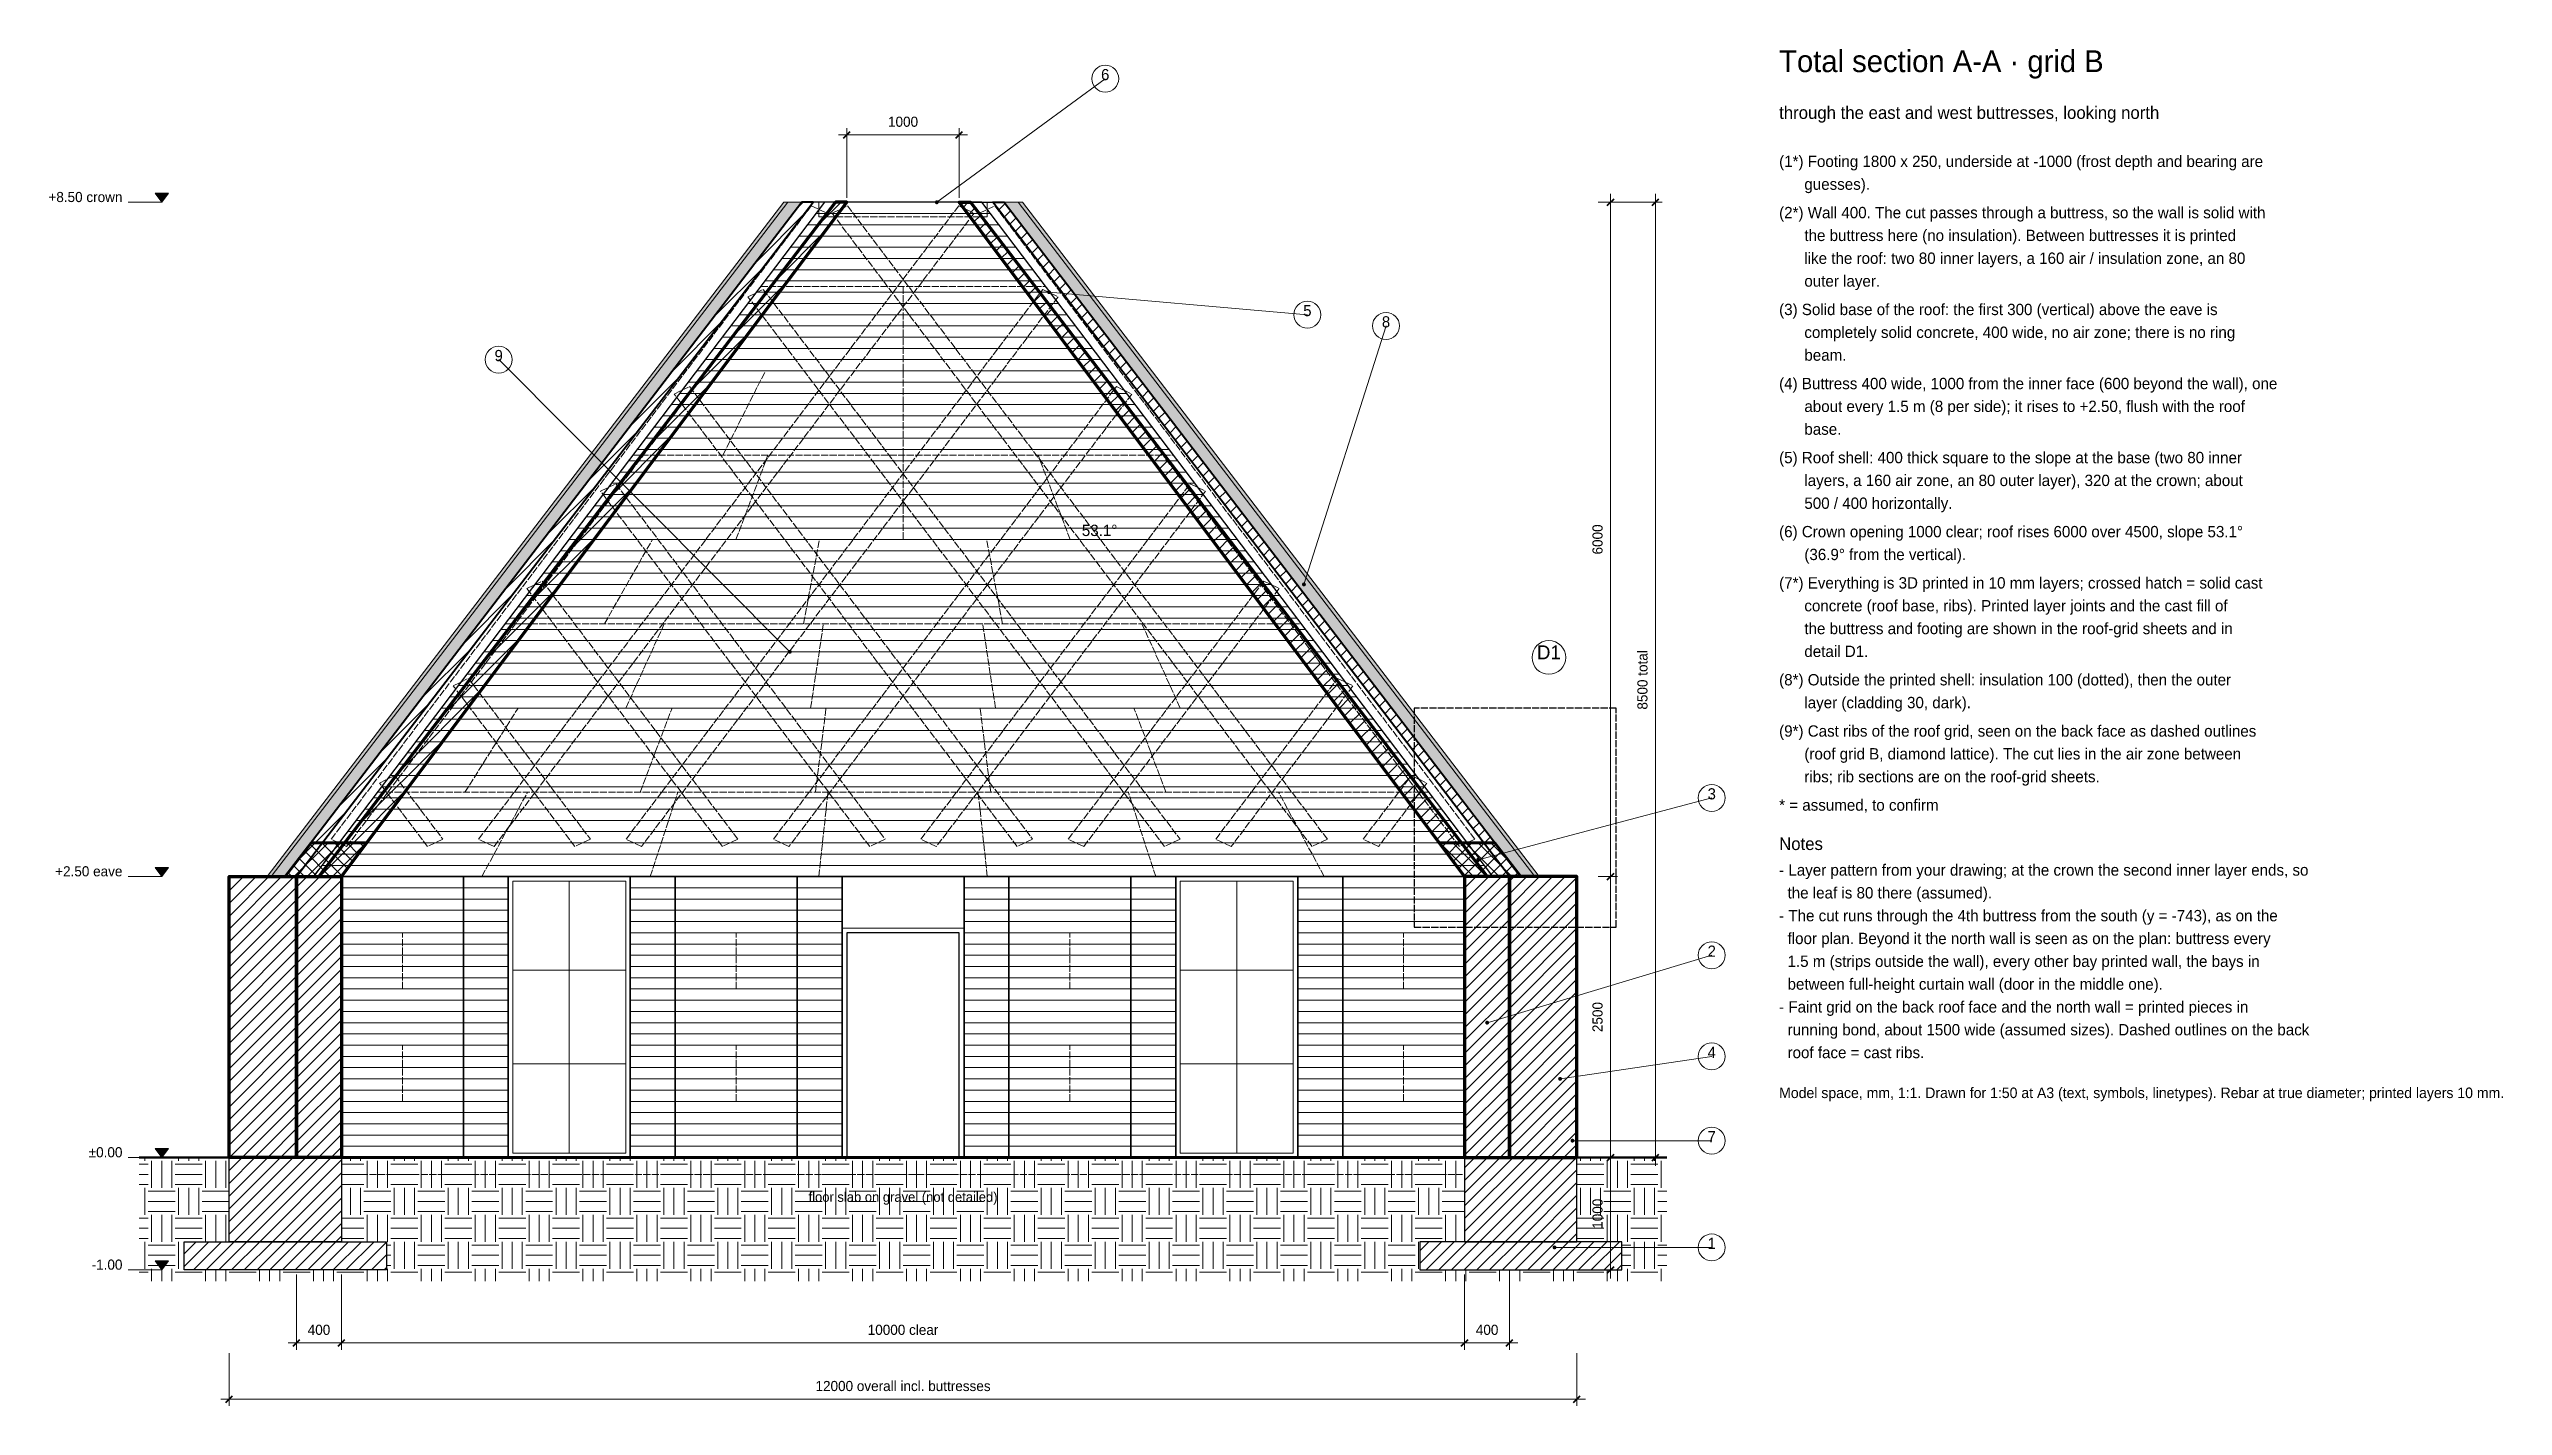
# Model space of a CAD drawing. Header units: millimetres. Extents: x -7603 to 14244, y -2210 to 9863.
import ezdxf
from ezdxf.enums import TextEntityAlignment as Align

# ---------------------------------------------------------------- set-up
doc = ezdxf.new("R2010")
doc.units = ezdxf.units.MM
doc.header["$LTSCALE"] = 50
doc.linetypes.add('DASHED', pattern=[1.524, 1.27, -0.254])
for name, color, linetype, lineweight in [('ANNOTATION', 4, 'CONTINUOUS', 18), ('BACKGROUND', 9, 'CONTINUOUS', 13), ('DIMS', 3, 'CONTINUOUS', 18), ('HATCH-CAST', 7, 'CONTINUOUS', 9), ('HATCH-EARTH', 8, 'CONTINUOUS', 9), ('HATCH-PRINTED', 7, 'CONTINUOUS', 9), ('HIDDEN-AXIS', 8, 'DASHED', 18), ('LINES', 7, 'CONTINUOUS', 25), ('OUTLINE-CUT', 7, 'CONTINUOUS', 50), ('OUTLINE-FINE', 7, 'CONTINUOUS', 25), ('PRINT-LAYERS', 7, 'CONTINUOUS', 9), ('TEXT', 7, 'CONTINUOUS', 18), ('TITLEBLOCK', 7, 'CONTINUOUS', 18)]:
    doc.layers.add(name, color=color, linetype=linetype, lineweight=lineweight)

msp = doc.modelspace()

# ---------------------------------------------------------------- hatches: boundary and pattern name
at = {"layer": 'ANNOTATION'}
h = msp.add_hatch(color=7, dxfattribs=at)
h.dxf.hatch_style = 1
edge = h.paths.add_edge_path()
edge.add_arc((300, 8500), 17.5, 0, 360)
h = msp.add_hatch(color=7, dxfattribs=at)
h.dxf.hatch_style = 1
edge = h.paths.add_edge_path()
edge.add_arc((1300, 7700), 17.5, 0, 360)
h = msp.add_hatch(color=7, dxfattribs=at)
h.dxf.hatch_style = 1
edge = h.paths.add_edge_path()
edge.add_arc((3569.2, 5100), 17.5, 0, 360)
h = msp.add_hatch(color=7, dxfattribs=at)
h.dxf.hatch_style = 1
edge = h.paths.add_edge_path()
edge.add_arc((-1008, 4500), 17.5, 0, 360)
h = msp.add_hatch(color=7, dxfattribs=at)
h.dxf.hatch_style = 1
edge = h.paths.add_edge_path()
edge.add_arc((5120, 2650), 17.5, 0, 360)
h = msp.add_hatch(color=7, dxfattribs=at)
h.dxf.hatch_style = 1
edge = h.paths.add_edge_path()
edge.add_arc((5200, 1200), 17.5, 0, 360)
h = msp.add_hatch(color=7, dxfattribs=at)
h.dxf.hatch_style = 1
edge = h.paths.add_edge_path()
edge.add_arc((5850, 700), 17.5, 0, 360)
h = msp.add_hatch(color=7, dxfattribs=at)
h.dxf.hatch_style = 1
edge = h.paths.add_edge_path()
edge.add_arc((5960, 150), 17.5, 0, 360)
h = msp.add_hatch(color=7, dxfattribs=at)
h.dxf.hatch_style = 1
edge = h.paths.add_edge_path()
edge.add_arc((5800, -800), 17.5, 0, 360)
at = {"layer": 'CLADDING'}
h = msp.add_hatch(color=7, dxfattribs=at)
h.dxf.hatch_style = 1
h.paths.add_polyline_path([(-5625, 2500), (-5662.5, 2500), (-1062.5, 8500), (-1025, 8500)])
h = msp.add_hatch(color=7, dxfattribs=at)
h.dxf.hatch_style = 1
h.paths.add_polyline_path([(5662.5, 2500), (5625, 2500), (1025, 8500), (1062.5, 8500)])
at = {"layer": 'DIMS'}
h = msp.add_hatch(color=7, dxfattribs=at)
h.dxf.hatch_style = 1
h.paths.add_polyline_path([(-6600, 8500), (-6540, 8580), (-6660, 8580)])
h = msp.add_hatch(color=7, dxfattribs=at)
h.dxf.hatch_style = 1
h.paths.add_polyline_path([(-6600, 2500), (-6540, 2580), (-6660, 2580)])
h = msp.add_hatch(color=7, dxfattribs=at)
h.dxf.hatch_style = 1
h.paths.add_polyline_path([(-6600, 0), (-6540, 80), (-6660, 80)])
h = msp.add_hatch(color=7, dxfattribs=at)
h.dxf.hatch_style = 1
h.paths.add_polyline_path([(-6600, -1000), (-6540, -920), (-6660, -920)])
at = {"layer": 'HATCH-CAST'}
h = msp.add_hatch(dxfattribs=at)
h.set_pattern_fill('ANSI37', scale=25.197)
h.paths.add_polyline_path([(-4775, 2800), (-5000, 2500), (-5500, 2500), (-5270, 2800)])
h = msp.add_hatch(dxfattribs=at)
h.set_pattern_fill('ANSI37', scale=25.197)
h.paths.add_polyline_path([(5270, 2800), (5500, 2500), (5000, 2500), (4775, 2800)])
at = {"layer": 'HATCH-EARTH'}
h = msp.add_hatch(dxfattribs=at)
h.set_pattern_fill('EARTH', scale=37.795)
h.paths.add_polyline_path([(-6400, -1000), (-4600, -1000), (-4600, -750), (-5000, -750), (-5000, 0), (-3914.3, 0), (-3514.3, 0), (-2428.6, 0), (-2028.6, 0), (-942.9, 0), (-542.9, 0), (-500, 0), (500, 0), (542.9, 0), (942.9, 0), (2028.6, 0), (2428.6, 0), (3514.3, 0), (3914.3, 0), (5000, 0), (5000, -750), (4600, -750), (4600, -1000), (6400, -1000), (6400, -750), (6000, -750), (6000, 0), (6800, 0), (6800, -1100), (-6800, -1100), (-6800, 0), (-6000, 0), (-6000, -750), (-6400, -750)])
at = {"layer": 'HATCH-INSULATION'}
h = msp.add_hatch(dxfattribs=at)
h.set_pattern_fill('DOTS', scale=23.62205)
h.paths.add_polyline_path([(-5270, 2800), (-5500, 2500), (-5625, 2500), (-1025, 8500), (-900, 8500)])
h = msp.add_hatch(dxfattribs=at)
h.set_pattern_fill('DOTS', scale=23.62205)
h.paths.add_polyline_path([(5270, 2800), (900, 8500), (1025, 8500), (5625, 2500), (5500, 2500)])
at = {"layer": 'HATCH-PRINTED'}
h = msp.add_hatch(dxfattribs=at)
h.set_pattern_fill('ANSI31', scale=25.197)
h.paths.add_polyline_path([(-800, 8500), (-5170, 2800), (-5270, 2800), (-900, 8500)])
h = msp.add_hatch(dxfattribs=at)
h.set_pattern_fill('ANSI31', scale=25.197)
h.paths.add_polyline_path([(-4970, 2800), (-600, 8500), (-500, 8500), (-4775, 2800)])
h = msp.add_hatch(dxfattribs=at)
h.set_pattern_fill('ANSI31', scale=25.197)
h.paths.add_polyline_path([(4970, 2800), (4775, 2800), (500, 8500), (600, 8500)])
h = msp.add_hatch(dxfattribs=at)
h.set_pattern_fill('ANSI31', scale=25.197)
h.paths.add_polyline_path([(5170, 2800), (800, 8500), (900, 8500), (5270, 2800)])
h = msp.add_hatch(dxfattribs=at)
h.set_pattern_fill('ANSI31', scale=25.197)
h.paths.add_polyline_path([(-6000, 0), (-6000, 2500), (-5625, 2500), (-5500, 2500), (-5400, 2500), (-5400, 0)])
h = msp.add_hatch(dxfattribs=at)
h.set_pattern_fill('ANSI31', scale=25.197)
h.paths.add_polyline_path([(-5000, 0), (-5400, 0), (-5400, 2500), (-5200, 2500), (-5000, 2500)])
h = msp.add_hatch(dxfattribs=at)
h.set_pattern_fill('ANSI31', scale=25.197)
h.paths.add_polyline_path([(5000, 0), (5000, 2500), (5200, 2500), (5400, 2500), (5400, 0)])
h = msp.add_hatch(dxfattribs=at)
h.set_pattern_fill('ANSI31', scale=25.197)
h.paths.add_polyline_path([(6000, 0), (5400, 0), (5400, 2500), (5500, 2500), (5625, 2500), (6000, 2500)])
h = msp.add_hatch(dxfattribs=at)
h.set_pattern_fill('ANSI31', scale=25.197)
h.paths.add_polyline_path([(-6000, -750), (-6000, 0), (-5400, 0), (-5000, 0), (-5000, -750)])
h = msp.add_hatch(dxfattribs=at)
h.set_pattern_fill('ANSI31', scale=25.197)
h.paths.add_polyline_path([(6000, -750), (5000, -750), (5000, 0), (5400, 0), (6000, 0)])
h = msp.add_hatch(dxfattribs=at)
h.set_pattern_fill('ANSI31', scale=25.197)
h.paths.add_polyline_path([(-6000, -750), (-5000, -750), (-4600, -750), (-4600, -1000), (-6400, -1000), (-6400, -750)])
h = msp.add_hatch(dxfattribs=at)
h.set_pattern_fill('ANSI31', scale=25.197)
h.paths.add_polyline_path([(6000, -750), (6400, -750), (6400, -1000), (4600, -1000), (4600, -750), (5000, -750)])

# ---------------------------------------------------------------- linework, layer by layer
at = {"layer": 'ANNOTATION', "lineweight": 20}
for points in [[(1800, 9600), (300, 8500)], [(3600, 7500), (1300, 7700)], [(4300, 7400), (3569.2, 5100)], [(-3600, 7100), (-1008, 4500)], [(7200, 3200), (5120, 2650)], [(7200, 1800), (5200, 1200)], [(7200, 900), (5850, 700)], [(7200, 150), (5960, 150)], [(7200, -800), (5800, -800)]]:
    msp.add_lwpolyline(points, dxfattribs=at)
at = {"layer": 'ANNOTATION', "lineweight": 18}
for centre, radius in [((1800, 9600), 120), ((3600, 7500), 120), ((4300, 7400), 120), ((-3600, 7100), 120), ((5750, 4450), 150), ((7200, 3200), 120), ((7200, 1800), 120), ((7200, 900), 120), ((7200, 150), 120), ((7200, -800), 120)]:
    msp.add_circle(centre, radius, dxfattribs=at)
at = {"layer": 'BACKGROUND', "lineweight": 20}
for points in [[(-2971.4, 40), (-2971.4, 2460)], [(2971.4, 40), (2971.4, 2460)]]:
    msp.add_lwpolyline(points, dxfattribs=at)
at = {"layer": 'BACKGROUND', "lineweight": 15}
for points in [[(-3474.3, 1666.7), (-2468.6, 1666.7)], [(2468.6, 1666.7), (3474.3, 1666.7)], [(-3474.3, 833.3), (-2468.6, 833.3)], [(2468.6, 833.3), (3474.3, 833.3)]]:
    msp.add_lwpolyline(points, dxfattribs=at)
at = {"layer": 'DIMS', "lineweight": 20}
for points in [[(-575, 9100), (575, 9100)], [(6300, -75), (6300, 8575)], [(6700, -75), (6700, 8575)], [(-6600, 8500), (-6900, 8500)], [(-6600, 2500), (-6900, 2500)], [(-6600, 0), (-6900, 0)], [(6300, -1075), (6300, 75)], [(-6600, -1000), (-6900, -1000)], [(-5475, -1650), (5475, -1650)], [(-6075, -2150), (6075, -2150)]]:
    msp.add_lwpolyline(points, dxfattribs=at)
at = {"layer": 'DIMS', "lineweight": 40}
for points in [[(-530, 9070), (-470, 9130)], [(470, 9070), (530, 9130)], [(6270, 8470), (6330, 8530)], [(6670, 8470), (6730, 8530)], [(6270, 2470), (6330, 2530)], [(6270, -30), (6330, 30)], [(6670, -30), (6730, 30)], [(6270, -1030), (6330, -970)], [(-5430, -1680), (-5370, -1620)], [(-5030, -1680), (-4970, -1620)], [(4970, -1680), (5030, -1620)], [(5370, -1680), (5430, -1620)], [(-6030, -2180), (-5970, -2120)], [(5970, -2180), (6030, -2120)]]:
    msp.add_lwpolyline(points, dxfattribs=at)
at = {"layer": 'DIMS', "lineweight": 13}
for points in [[(-500, 8540), (-500, 9160)], [(500, 8540), (500, 9160)], [(6190, 8500), (6360, 8500)], [(6190, 8500), (6760, 8500)], [(6190, 2500), (6360, 2500)], [(6190, 0), (6360, 0)], [(6190, 0), (6760, 0)], [(-5400, -1040), (-5400, -1710)], [(-5000, -1040), (-5000, -1710)], [(5000, -1040), (5000, -1710)], [(5400, -1040), (5400, -1710)], [(6190, -1000), (6360, -1000)], [(-6000, -1740), (-6000, -2210)], [(6000, -1740), (6000, -2210)]]:
    msp.add_lwpolyline(points, dxfattribs=at)
at = {"layer": 'DIMS', "lineweight": 9}
for points in [[(-6600, 8500), (-6540, 8580), (-6660, 8580)], [(-6600, 2500), (-6540, 2580), (-6660, 2580)], [(-6600, 0), (-6540, 80), (-6660, 80)], [(-6600, -1000), (-6540, -920), (-6660, -920)]]:
    msp.add_lwpolyline(points, close=True, dxfattribs=at)
at = {"layer": 'HIDDEN-AXIS', "linetype": 'DASHED', "lineweight": 20}
for points in [[(-5091, 2833), (-817, 8469), (-680.1, 8403), (-4954, 2767), (-5091, 2833)], [(-3778.5, 2833), (495.5, 8469), (632.4, 8403), (-3641.5, 2767), (-3778.5, 2833)], [(-748.5, 8372), (748.5, 8372), (748.5, 8500), (-748.5, 8500), (-748.5, 8372)], [(3641.5, 2767), (-632.4, 8403), (-495.5, 8469), (3778.5, 2833), (3641.5, 2767)], [(4954, 2767), (680.1, 8403), (817, 8469), (5091, 2833), (4954, 2767)], [(-2466, 2833), (1244, 7725.3), (1381, 7659.3), (-2329, 2767), (-2466, 2833)], [(2329, 2767), (-1381, 7659.3), (-1244, 7725.3), (2466, 2833), (2329, 2767)], [(1016.5, 2767), (-2037.2, 6794), (-1900.3, 6859.9), (1153.5, 2833), (1016.5, 2767)], [(-1153.5, 2833), (1900.3, 6859.9), (2037.2, 6794), (-1016.5, 2767), (-1153.5, 2833)], [(-296, 2767), (-2693.5, 5928.6), (-2556.5, 5994.5), (-159, 2833), (-296, 2767)], [(159, 2833), (2556.5, 5994.5), (2693.5, 5928.6), (296, 2767), (159, 2833)], [(-1608.5, 2767), (-3349.7, 5063.2), (-3212.8, 5129.1), (-1471.5, 2833), (-1608.5, 2767)], [(1471.5, 2833), (3212.8, 5129.1), (3349.7, 5063.2), (1608.5, 2767), (1471.5, 2833)], [(-2921, 2767), (-4006, 4197.8), (-3869, 4263.7), (-2784, 2833), (-2921, 2767)], [(2784, 2833), (3869, 4263.7), (4006, 4197.8), (2921, 2767), (2784, 2833)], [(-4233.5, 2767), (-4662.2, 3332.4), (-4525.3, 3398.4), (-4096.5, 2833), (-4233.5, 2767)], [(4096.5, 2833), (4525.3, 3398.4), (4662.2, 3332.4), (4233.5, 2767), (4096.5, 2833)], [(-5250, 2500), (5250, 2500), (5022.5, 2800), (-5022.5, 2800), (-5250, 2500)], [(-4980, -150), (4980, -150)]]:
    msp.add_lwpolyline(points, dxfattribs=at)
at = {"layer": 'HIDDEN-AXIS', "linetype": 'DASHED', "lineweight": 9}
for points in [[(-1268.8, 7750), (1268.8, 7750)], [(0, 7000), (0, 7750)], [(-1837.5, 7000), (1837.5, 7000)], [(-1604.2, 6250), (-1225, 7000)], [(0, 6250), (0, 7000)], [(-2406.2, 6250), (2406.2, 6250)], [(-1487.5, 5500), (-1203.1, 6250)], [(0, 5500), (0, 6250)], [(1487.5, 5500), (1203.1, 6250)], [(-2975, 5500), (2975, 5500)], [(-2657.8, 4750), (-2231.2, 5500)], [(-885.9, 4750), (-743.8, 5500)], [(885.9, 4750), (743.8, 5500)], [(-3543.8, 4750), (3543.8, 4750)], [(-2467.5, 4000), (-2126.2, 4750)], [(-822.5, 4000), (-708.7, 4750)], [(822.5, 4000), (708.7, 4750)], [(2467.5, 4000), (2126.3, 4750)], [(-4112.5, 4000), (4112.5, 4000)], [(-3901, 3250), (-3427.1, 4000)], [(-2340.6, 3250), (-2056.2, 4000)], [(-780.2, 3250), (-685.4, 4000)], [(780.2, 3250), (685.4, 4000)], [(2340.6, 3250), (2056.2, 4000)], [(-4681.2, 3250), (4681.2, 3250)], [(-3750, 2500), (-3343.8, 3250)], [(-2250, 2500), (-2006.3, 3250)], [(-750, 2500), (-668.8, 3250)], [(750, 2500), (668.7, 3250)], [(2250, 2500), (2006.3, 3250)], [(3750, 2500), (3343.7, 3250)], [(-5000, 2000), (-3914.3, 2000)], [(-4457.1, 1500), (-4457.1, 2000)], [(-2028.6, 2000), (-942.9, 2000)], [(-1485.7, 1500), (-1485.7, 2000)], [(942.9, 2000), (2028.6, 2000)], [(1485.7, 1500), (1485.7, 2000)], [(3914.3, 2000), (5000, 2000)], [(4457.1, 1500), (4457.1, 2000)], [(-5000, 1500), (-3914.3, 1500)], [(-2028.6, 1500), (-942.9, 1500)], [(942.9, 1500), (2028.6, 1500)], [(3914.3, 1500), (5000, 1500)], [(-5000, 1000), (-3914.3, 1000)], [(-4457.1, 500), (-4457.1, 1000)], [(-2028.6, 1000), (-942.9, 1000)], [(-1485.7, 500), (-1485.7, 1000)], [(942.9, 1000), (2028.6, 1000)], [(1485.7, 500), (1485.7, 1000)], [(3914.3, 1000), (5000, 1000)], [(4457.1, 500), (4457.1, 1000)], [(-5000, 500), (-3914.3, 500)], [(-2028.6, 500), (-942.9, 500)], [(942.9, 500), (2028.6, 500)], [(3914.3, 500), (5000, 500)]]:
    msp.add_lwpolyline(points, dxfattribs=at)
at = {"layer": 'HIDDEN-AXIS', "linetype": 'DASHED', "lineweight": 25}
msp.add_lwpolyline([(4550, 2050), (6350, 2050), (6350, 4000), (4550, 4000), (4550, 2050)], dxfattribs=at)
at = {"layer": 'LINES', "lineweight": 0}
msp.add_lwpolyline([(5000, 2500), (500, 8500)], dxfattribs=at)
at = {"layer": 'LINES', "lineweight": 25}
for points in [[(-5000, 2500), (-5500, 2500)], [(5000, 2500), (5500, 2500)]]:
    msp.add_lwpolyline(points, dxfattribs=at)
at = {"layer": 'LINES', "lineweight": 60}
for points in [[(-5000, 0), (-5000, 2500)], [(5000, 0), (5000, 2500)], [(-5000, 0), (5000, 0)]]:
    msp.add_lwpolyline(points, dxfattribs=at)
at = {"layer": 'LINES', "lineweight": 50}
msp.add_lwpolyline([(-6800, 0), (6800, 0)], dxfattribs=at)
at = {"layer": 'OUTLINE-CUT', "lineweight": 40}
for points in [[(-5400, 2500), (-800, 8500), (-900, 8500), (-5500, 2500)], [(5400, 2500), (800, 8500), (900, 8500), (5500, 2500)]]:
    msp.add_lwpolyline(points, close=True, dxfattribs=at)
at = {"layer": 'OUTLINE-CUT', "lineweight": 70}
for points in [[(-5000, 2500), (-500, 8500), (-600, 8500), (-5200, 2500)], [(5000, 2500), (500, 8500), (600, 8500), (5200, 2500)], [(-5400, 0), (-6000, 0), (-6000, 2500), (-5400, 2500)], [(-5000, 0), (-5400, 0), (-5400, 2500), (-5000, 2500)], [(5000, 0), (5400, 0), (5400, 2500), (5000, 2500)], [(5400, 0), (6000, 0), (6000, 2500), (5400, 2500)]]:
    msp.add_lwpolyline(points, close=True, dxfattribs=at)
at = {"layer": 'OUTLINE-CUT', "lineweight": 60}
for points in [[(-5000, 2500), (-4775, 2800), (-5270, 2800), (-5500, 2500)], [(5000, 2500), (4775, 2800), (5270, 2800), (5500, 2500)]]:
    msp.add_lwpolyline(points, close=True, dxfattribs=at)
at = {"layer": 'OUTLINE-FINE', "lineweight": 20}
for points in [[(-5625, 2500), (-1025, 8500), (-1062.5, 8500), (-5662.5, 2500)], [(5625, 2500), (1025, 8500), (1062.5, 8500), (5662.5, 2500)]]:
    msp.add_lwpolyline(points, close=True, dxfattribs=at)
at = {"layer": 'OUTLINE-FINE', "lineweight": 9}
for points in [[(-5500, 2500), (-900, 8500), (-1025, 8500), (-5625, 2500)], [(5500, 2500), (900, 8500), (1025, 8500), (5625, 2500)]]:
    msp.add_lwpolyline(points, close=True, dxfattribs=at)
at = {"layer": 'OUTLINE-FINE', "lineweight": 25}
for points in [[(-5200, 2500), (-600, 8500), (-800, 8500), (-5400, 2500)], [(5200, 2500), (600, 8500), (800, 8500), (5400, 2500)]]:
    msp.add_lwpolyline(points, close=True, dxfattribs=at)
at = {"layer": 'OUTLINE-FINE', "lineweight": 30}
for points in [[(-5250, 2500), (5250, 2500), (700, 8500), (-700, 8500)], [(-5000, 0), (5000, 0), (5000, 2500), (-5000, 2500)], [(-500, 0), (500, 0), (500, 2000), (-500, 2000)], [(-5000, -750), (-6000, -750), (-6000, 0), (-5000, 0)], [(5000, -750), (6000, -750), (6000, 0), (5000, 0)], [(-4600, -1000), (-6400, -1000), (-6400, -750), (-4600, -750)], [(4600, -1000), (6400, -1000), (6400, -750), (4600, -750)]]:
    msp.add_lwpolyline(points, close=True, dxfattribs=at)
at = {"layer": 'OUTLINE-FINE', "lineweight": 35}
for points in [[(-3914.3, 0), (-3514.3, 0), (-3514.3, 2500), (-3914.3, 2500)], [(-3514.3, 0), (-2428.6, 0), (-2428.6, 2500), (-3514.3, 2500)], [(-2428.6, 0), (-2028.6, 0), (-2028.6, 2500), (-2428.6, 2500)], [(-942.9, 0), (-542.9, 0), (-542.9, 2500), (-942.9, 2500)], [(542.9, 0), (942.9, 0), (942.9, 2500), (542.9, 2500)], [(2028.6, 0), (2428.6, 0), (2428.6, 2500), (2028.6, 2500)], [(2428.6, 0), (3514.3, 0), (3514.3, 2500), (2428.6, 2500)], [(3514.3, 0), (3914.3, 0), (3914.3, 2500), (3514.3, 2500)]]:
    msp.add_lwpolyline(points, close=True, dxfattribs=at)
at = {"layer": 'OUTLINE-FINE', "lineweight": 15}
for points in [[(-3474.3, 40), (-2468.6, 40), (-2468.6, 2460), (-3474.3, 2460)], [(2468.6, 40), (3474.3, 40), (3474.3, 2460), (2468.6, 2460)], [(-540, 0), (540, 0), (540, 2040), (-540, 2040)]]:
    msp.add_lwpolyline(points, close=True, dxfattribs=at)
at = {"layer": 'PRINT-LAYERS', "lineweight": 5}
for points in [[(-775.8, 8400), (775.8, 8400)], [(-1003.3, 8100), (1003.3, 8100)], [(-927.5, 8200), (927.5, 8200)], [(-851.7, 8300), (851.7, 8300)], [(-1155, 7900), (1155, 7900)], [(-1079.2, 8000), (1079.2, 8000)], [(-1306.7, 7700), (1306.7, 7700)], [(-1230.8, 7800), (1230.8, 7800)], [(-1458.3, 7500), (1458.3, 7500)], [(-1382.5, 7600), (1382.5, 7600)], [(-1610, 7300), (1610, 7300)], [(-1534.2, 7400), (1534.2, 7400)], [(-1837.5, 7000), (1837.5, 7000)], [(-1761.7, 7100), (1761.7, 7100)], [(-1685.8, 7200), (1685.8, 7200)], [(-1989.2, 6800), (1989.2, 6800)], [(-1913.3, 6900), (1913.3, 6900)], [(-2140.8, 6600), (2140.8, 6600)], [(-2065, 6700), (2065, 6700)], [(-2292.5, 6400), (2292.5, 6400)], [(-2216.7, 6500), (2216.7, 6500)], [(-2444.2, 6200), (2444.2, 6200)], [(-2368.3, 6300), (2368.3, 6300)], [(-2671.7, 5900), (2671.7, 5900)], [(-2595.8, 6000), (2595.8, 6000)], [(-2520, 6100), (2520, 6100)], [(-2823.3, 5700), (2823.3, 5700)], [(-2747.5, 5800), (2747.5, 5800)], [(-2975, 5500), (2975, 5500)], [(-2899.2, 5600), (2899.2, 5600)], [(-3126.7, 5300), (3126.7, 5300)], [(-3050.8, 5400), (3050.8, 5400)], [(-3278.3, 5100), (3278.3, 5100)], [(-3202.5, 5200), (3202.5, 5200)], [(-3430, 4900), (3430, 4900)], [(-3354.2, 5000), (3354.2, 5000)], [(-3657.5, 4600), (3657.5, 4600)], [(-3581.7, 4700), (3581.7, 4700)], [(-3505.8, 4800), (3505.8, 4800)], [(-3809.2, 4400), (3809.2, 4400)], [(-3733.3, 4500), (3733.3, 4500)], [(-3960.8, 4200), (3960.8, 4200)], [(-3885, 4300), (3885, 4300)], [(-4112.5, 4000), (4112.5, 4000)], [(-4036.7, 4100), (4036.7, 4100)], [(-4264.2, 3800), (4264.2, 3800)], [(-4188.3, 3900), (4188.3, 3900)], [(-4491.7, 3500), (4491.7, 3500)], [(-4415.8, 3600), (4415.8, 3600)], [(-4340, 3700), (4340, 3700)], [(-4643.3, 3300), (4643.3, 3300)], [(-4567.5, 3400), (4567.5, 3400)], [(-4795, 3100), (4795, 3100)], [(-4719.2, 3200), (4719.2, 3200)], [(-4946.7, 2900), (4946.7, 2900)], [(-4870.8, 3000), (4870.8, 3000)], [(-5098.3, 2700), (5098.3, 2700)], [(-5022.5, 2800), (5022.5, 2800)], [(-5174.2, 2600), (5174.2, 2600)], [(-5000, 2400), (-3914.3, 2400)], [(-5000, 2300), (-3914.3, 2300)], [(-5000, 2200), (-3914.3, 2200)], [(-3914.3, 2400), (-3514.3, 2400)], [(-3914.3, 2300), (-3514.3, 2300)], [(-3914.3, 2200), (-3514.3, 2200)], [(-2428.6, 2400), (-2028.6, 2400)], [(-2428.6, 2300), (-2028.6, 2300)], [(-2428.6, 2200), (-2028.6, 2200)], [(-2028.6, 2400), (-942.9, 2400)], [(-2028.6, 2300), (-942.9, 2300)], [(-2028.6, 2200), (-942.9, 2200)], [(-942.9, 2400), (-542.9, 2400)], [(-942.9, 2300), (-542.9, 2300)], [(-942.9, 2200), (-542.9, 2200)], [(542.9, 2400), (942.9, 2400)], [(542.9, 2300), (942.9, 2300)], [(542.9, 2200), (942.9, 2200)], [(942.9, 2400), (2028.6, 2400)], [(942.9, 2300), (2028.6, 2300)], [(942.9, 2200), (2028.6, 2200)], [(2028.6, 2400), (2428.6, 2400)], [(2028.6, 2300), (2428.6, 2300)], [(2028.6, 2200), (2428.6, 2200)], [(3514.3, 2400), (3914.3, 2400)], [(3514.3, 2300), (3914.3, 2300)], [(3514.3, 2200), (3914.3, 2200)], [(3914.3, 2400), (5000, 2400)], [(3914.3, 2300), (5000, 2300)], [(3914.3, 2200), (5000, 2200)], [(-5000, 2100), (-3914.3, 2100)], [(-5000, 2000), (-3914.3, 2000)], [(-3914.3, 2100), (-3514.3, 2100)], [(-3914.3, 2000), (-3514.3, 2000)], [(-2428.6, 2100), (-2028.6, 2100)], [(-2428.6, 2000), (-2028.6, 2000)], [(-2028.6, 2100), (-942.9, 2100)], [(-2028.6, 2000), (-942.9, 2000)], [(-942.9, 2100), (-542.9, 2100)], [(-942.9, 2000), (-542.9, 2000)], [(542.9, 2100), (942.9, 2100)], [(542.9, 2000), (942.9, 2000)], [(942.9, 2100), (2028.6, 2100)], [(942.9, 2000), (2028.6, 2000)], [(2028.6, 2100), (2428.6, 2100)], [(2028.6, 2000), (2428.6, 2000)], [(3514.3, 2100), (3914.3, 2100)], [(3514.3, 2000), (3914.3, 2000)], [(3914.3, 2100), (5000, 2100)], [(3914.3, 2000), (5000, 2000)], [(-5000, 1900), (-3914.3, 1900)], [(-5000, 1800), (-3914.3, 1800)], [(-3914.3, 1900), (-3514.3, 1900)], [(-3914.3, 1800), (-3514.3, 1800)], [(-2428.6, 1900), (-2028.6, 1900)], [(-2428.6, 1800), (-2028.6, 1800)], [(-2028.6, 1900), (-942.9, 1900)], [(-2028.6, 1800), (-942.9, 1800)], [(-942.9, 1900), (-542.9, 1900)], [(-942.9, 1800), (-542.9, 1800)], [(542.9, 1900), (942.9, 1900)], [(542.9, 1800), (942.9, 1800)], [(942.9, 1900), (2028.6, 1900)], [(942.9, 1800), (2028.6, 1800)], [(2028.6, 1900), (2428.6, 1900)], [(2028.6, 1800), (2428.6, 1800)], [(3514.3, 1900), (3914.3, 1900)], [(3514.3, 1800), (3914.3, 1800)], [(3914.3, 1900), (5000, 1900)], [(3914.3, 1800), (5000, 1800)], [(-5000, 1700), (-3914.3, 1700)], [(-5000, 1600), (-3914.3, 1600)], [(-3914.3, 1700), (-3514.3, 1700)], [(-3914.3, 1600), (-3514.3, 1600)], [(-2428.6, 1700), (-2028.6, 1700)], [(-2428.6, 1600), (-2028.6, 1600)], [(-2028.6, 1700), (-942.9, 1700)], [(-2028.6, 1600), (-942.9, 1600)], [(-942.9, 1700), (-542.9, 1700)], [(-942.9, 1600), (-542.9, 1600)], [(542.9, 1700), (942.9, 1700)], [(542.9, 1600), (942.9, 1600)], [(942.9, 1700), (2028.6, 1700)], [(942.9, 1600), (2028.6, 1600)], [(2028.6, 1700), (2428.6, 1700)], [(2028.6, 1600), (2428.6, 1600)], [(3514.3, 1700), (3914.3, 1700)], [(3514.3, 1600), (3914.3, 1600)], [(3914.3, 1700), (5000, 1700)], [(3914.3, 1600), (5000, 1600)], [(-5000, 1500), (-3914.3, 1500)], [(-5000, 1400), (-3914.3, 1400)], [(-3914.3, 1500), (-3514.3, 1500)], [(-3914.3, 1400), (-3514.3, 1400)], [(-2428.6, 1500), (-2028.6, 1500)], [(-2428.6, 1400), (-2028.6, 1400)], [(-2028.6, 1500), (-942.9, 1500)], [(-2028.6, 1400), (-942.9, 1400)], [(-942.9, 1500), (-542.9, 1500)], [(-942.9, 1400), (-542.9, 1400)], [(542.9, 1500), (942.9, 1500)], [(542.9, 1400), (942.9, 1400)], [(942.9, 1500), (2028.6, 1500)], [(942.9, 1400), (2028.6, 1400)], [(2028.6, 1500), (2428.6, 1500)], [(2028.6, 1400), (2428.6, 1400)], [(3514.3, 1500), (3914.3, 1500)], [(3514.3, 1400), (3914.3, 1400)], [(3914.3, 1500), (5000, 1500)], [(3914.3, 1400), (5000, 1400)], [(-5000, 1300), (-3914.3, 1300)], [(-5000, 1200), (-3914.3, 1200)], [(-5000, 1100), (-3914.3, 1100)], [(-3914.3, 1300), (-3514.3, 1300)], [(-3914.3, 1200), (-3514.3, 1200)], [(-3914.3, 1100), (-3514.3, 1100)], [(-2428.6, 1300), (-2028.6, 1300)], [(-2428.6, 1200), (-2028.6, 1200)], [(-2428.6, 1100), (-2028.6, 1100)], [(-2028.6, 1300), (-942.9, 1300)], [(-2028.6, 1200), (-942.9, 1200)], [(-2028.6, 1100), (-942.9, 1100)], [(-942.9, 1300), (-542.9, 1300)], [(-942.9, 1200), (-542.9, 1200)], [(-942.9, 1100), (-542.9, 1100)], [(542.9, 1300), (942.9, 1300)], [(542.9, 1200), (942.9, 1200)], [(542.9, 1100), (942.9, 1100)], [(942.9, 1300), (2028.6, 1300)], [(942.9, 1200), (2028.6, 1200)], [(942.9, 1100), (2028.6, 1100)], [(2028.6, 1300), (2428.6, 1300)], [(2028.6, 1200), (2428.6, 1200)], [(2028.6, 1100), (2428.6, 1100)], [(3514.3, 1300), (3914.3, 1300)], [(3514.3, 1200), (3914.3, 1200)], [(3514.3, 1100), (3914.3, 1100)], [(3914.3, 1300), (5000, 1300)], [(3914.3, 1200), (5000, 1200)], [(3914.3, 1100), (5000, 1100)], [(-5000, 1000), (-3914.3, 1000)], [(-5000, 900), (-3914.3, 900)], [(-3914.3, 1000), (-3514.3, 1000)], [(-3914.3, 900), (-3514.3, 900)], [(-2428.6, 1000), (-2028.6, 1000)], [(-2428.6, 900), (-2028.6, 900)], [(-2028.6, 1000), (-942.9, 1000)], [(-2028.6, 900), (-942.9, 900)], [(-942.9, 1000), (-542.9, 1000)], [(-942.9, 900), (-542.9, 900)], [(542.9, 1000), (942.9, 1000)], [(542.9, 900), (942.9, 900)], [(942.9, 1000), (2028.6, 1000)], [(942.9, 900), (2028.6, 900)], [(2028.6, 1000), (2428.6, 1000)], [(2028.6, 900), (2428.6, 900)], [(3514.3, 1000), (3914.3, 1000)], [(3514.3, 900), (3914.3, 900)], [(3914.3, 1000), (5000, 1000)], [(3914.3, 900), (5000, 900)], [(-5000, 800), (-3914.3, 800)], [(-5000, 700), (-3914.3, 700)], [(-3914.3, 800), (-3514.3, 800)], [(-3914.3, 700), (-3514.3, 700)], [(-2428.6, 800), (-2028.6, 800)], [(-2428.6, 700), (-2028.6, 700)], [(-2028.6, 800), (-942.9, 800)], [(-2028.6, 700), (-942.9, 700)], [(-942.9, 800), (-542.9, 800)], [(-942.9, 700), (-542.9, 700)], [(542.9, 800), (942.9, 800)], [(542.9, 700), (942.9, 700)], [(942.9, 800), (2028.6, 800)], [(942.9, 700), (2028.6, 700)], [(2028.6, 800), (2428.6, 800)], [(2028.6, 700), (2428.6, 700)], [(3514.3, 800), (3914.3, 800)], [(3514.3, 700), (3914.3, 700)], [(3914.3, 800), (5000, 800)], [(3914.3, 700), (5000, 700)], [(-5000, 600), (-3914.3, 600)], [(-5000, 500), (-3914.3, 500)], [(-3914.3, 600), (-3514.3, 600)], [(-3914.3, 500), (-3514.3, 500)], [(-2428.6, 600), (-2028.6, 600)], [(-2428.6, 500), (-2028.6, 500)], [(-2028.6, 600), (-942.9, 600)], [(-2028.6, 500), (-942.9, 500)], [(-942.9, 600), (-542.9, 600)], [(-942.9, 500), (-542.9, 500)], [(542.9, 600), (942.9, 600)], [(542.9, 500), (942.9, 500)], [(942.9, 600), (2028.6, 600)], [(942.9, 500), (2028.6, 500)], [(2028.6, 600), (2428.6, 600)], [(2028.6, 500), (2428.6, 500)], [(3514.3, 600), (3914.3, 600)], [(3514.3, 500), (3914.3, 500)], [(3914.3, 600), (5000, 600)], [(3914.3, 500), (5000, 500)], [(-5000, 400), (-3914.3, 400)], [(-5000, 300), (-3914.3, 300)], [(-3914.3, 400), (-3514.3, 400)], [(-3914.3, 300), (-3514.3, 300)], [(-2428.6, 400), (-2028.6, 400)], [(-2428.6, 300), (-2028.6, 300)], [(-2028.6, 400), (-942.9, 400)], [(-2028.6, 300), (-942.9, 300)], [(-942.9, 400), (-542.9, 400)], [(-942.9, 300), (-542.9, 300)], [(542.9, 400), (942.9, 400)], [(542.9, 300), (942.9, 300)], [(942.9, 400), (2028.6, 400)], [(942.9, 300), (2028.6, 300)], [(2028.6, 400), (2428.6, 400)], [(2028.6, 300), (2428.6, 300)], [(3514.3, 400), (3914.3, 400)], [(3514.3, 300), (3914.3, 300)], [(3914.3, 400), (5000, 400)], [(3914.3, 300), (5000, 300)], [(-5000, 200), (-3914.3, 200)], [(-5000, 100), (-3914.3, 100)], [(-3914.3, 200), (-3514.3, 200)], [(-3914.3, 100), (-3514.3, 100)], [(-2428.6, 200), (-2028.6, 200)], [(-2428.6, 100), (-2028.6, 100)], [(-2028.6, 200), (-942.9, 200)], [(-2028.6, 100), (-942.9, 100)], [(-942.9, 200), (-542.9, 200)], [(-942.9, 100), (-542.9, 100)], [(542.9, 200), (942.9, 200)], [(542.9, 100), (942.9, 100)], [(942.9, 200), (2028.6, 200)], [(942.9, 100), (2028.6, 100)], [(2028.6, 200), (2428.6, 200)], [(2028.6, 100), (2428.6, 100)], [(3514.3, 200), (3914.3, 200)], [(3514.3, 100), (3914.3, 100)], [(3914.3, 200), (5000, 200)], [(3914.3, 100), (5000, 100)]]:
    msp.add_lwpolyline(points, dxfattribs=at)

# ---------------------------------------------------------------- texts
at = {"layer": 'ANNOTATION'}
for s, height, p in [('6', 99.4, (1800, 9556.8)), ('5', 99.4, (3600, 7456.8)), ('8', 99.4, (4300, 7356.8)), ('9', 99.4, (-3600, 7056.8)), ('D1', 124.2, (5750, 4396)), ('3', 99.4, (7200, 3156.8)), ('2', 99.4, (7200, 1756.8)), ('4', 99.4, (7200, 856.8)), ('7', 99.4, (7200, 106.8)), ('1', 99.4, (7200, -843.2))]:
    msp.add_text(s, height=height, dxfattribs=at).set_placement(p, align=Align.BOTTOM_CENTER)
at = {"layer": 'DIMS'}
for s, p in [('1000', (0, 9145)), ('400', (-5200, -1605)), ('10000 clear', (0, -1605)), ('400', (5200, -1605)), ('12000 overall incl. buttresses', (0, -2105))]:
    msp.add_text(s, height=90, dxfattribs=at).set_placement(p, align=Align.BOTTOM_CENTER)
for s, p in [('+8.50 crown', (-6950, 8475)), ('+2.50 eave', (-6950, 2475)), ('±0.00', (-6950, -25)), ('-1.00', (-6950, -1025))]:
    msp.add_text(s, height=90, dxfattribs=at).set_placement(p, align=Align.BOTTOM_RIGHT)
for s, p in [('6000', (6255, 5500)), ('8500 total', (6655, 4250)), ('2500', (6255, 1250)), ('1000', (6255, -500))]:
    msp.add_text(s, height=90, rotation=90, dxfattribs=at).set_placement(p, align=Align.BOTTOM_CENTER)
at = {"layer": 'TEXT'}
for s, height, p in [('53.1°', 100.8, (1750, 5500)), ('floor slab on gravel (not detailed)', 86.4, (0, -420))]:
    msp.add_text(s, height=height, dxfattribs=at).set_placement(p, align=Align.BOTTOM_CENTER)
at = {"layer": 'TITLEBLOCK'}
for s, height, p in [('Total section A-A · grid B', 194.4, (7800, 9600)), ('through the east and west buttresses, looking north', 111.6, (7800, 9208.5)), ('(1*) Footing 1800 x 250, underside at -1000 (frost depth and bearing are', 100.8, (7800, 8783.8)), ('      guesses).', 100.8, (7800, 8580.8)), ('(2*) Wall 400. The cut passes through a buttress, so the wall is solid with', 100.8, (7800, 8327.8)), ('      the buttress here (no insulation). Between buttresses it is printed', 100.8, (7800, 8124.8)), ('      like the roof: two 80 inner layers, a 160 air / insulation zone, an 80', 100.8, (7800, 7921.8)), ('      outer layer.', 100.8, (7800, 7718.8)), ('(3) Solid base of the roof: the first 300 (vertical) above the eave is', 100.8, (7800, 7465.8)), ('      completely solid concrete, 400 wide, no air zone; there is no ring', 100.8, (7800, 7262.8)), ('      beam.', 100.8, (7800, 7059.8)), ('(4) Buttress 400 wide, 1000 from the inner face (600 beyond the wall), one', 100.8, (7800, 6806.8)), ('      about every 1.5 m (8 per side); it rises to +2.50, flush with the roof', 100.8, (7800, 6603.8)), ('      base.', 100.8, (7800, 6400.8)), ('(5) Roof shell: 400 thick square to the slope at the base (two 80 inner', 100.8, (7800, 6147.8)), ('      layers, a 160 air zone, an 80 outer layer), 320 at the crown; about', 100.8, (7800, 5944.8)), ('      500 / 400 horizontally.', 100.8, (7800, 5741.8)), ('(6) Crown opening 1000 clear; roof rises 6000 over 4500, slope 53.1°', 100.8, (7800, 5488.8)), ('      (36.9° from the vertical).', 100.8, (7800, 5285.8)), ('(7*) Everything is 3D printed in 10 mm layers; crossed hatch = solid cast', 100.8, (7800, 5032.8)), ('      concrete (roof base, ribs). Printed layer joints and the cast fill of', 100.8, (7800, 4829.8)), ('      the buttress and footing are shown in the roof-grid sheets and in', 100.8, (7800, 4626.8)), ('      detail D1.', 100.8, (7800, 4423.8)), ('(8*) Outside the printed shell: insulation 100 (dotted), then the outer', 100.8, (7800, 4170.8)), ('      layer (cladding 30, dark).', 100.8, (7800, 3967.8)), ('(9*) Cast ribs of the roof grid, seen on the back face as dashed outlines', 100.8, (7800, 3714.8)), ('      (roof grid B, diamond lattice). The cut lies in the air zone between', 100.8, (7800, 3511.8)), ('      ribs; rib sections are on the roof-grid sheets.', 100.8, (7800, 3308.8)), ('* = assumed, to confirm', 100.8, (7800, 3055.8)), ('Notes', 111.6, (7800, 2702.8)), ('- Layer pattern from your drawing; at the crown the second inner layer ends, so', 100.8, (7800, 2478)), ('  the leaf is 80 there (assumed).', 100.8, (7800, 2275)), ('- The cut runs through the 4th buttress from the south (y = -743), as on the', 100.8, (7800, 2072)), ('  floor plan. Beyond it the north wall is seen as on the plan: buttress every', 100.8, (7800, 1869)), ('  1.5 m (strips outside the wall), every other bay printed wall, the bays in', 100.8, (7800, 1666)), ('  between full-height curtain wall (door in the middle one).', 100.8, (7800, 1463)), ('- Faint grid on the back roof face and the north wall = printed pieces in', 100.8, (7800, 1260)), ('  running bond, about 1500 wide (assumed sizes). Dashed outlines on the back', 100.8, (7800, 1057)), ('  roof face = cast ribs.', 100.8, (7800, 854)), ('Model space, mm, 1:1. Drawn for 1:50 at A3 (text, symbols, linetypes). Rebar at true diameter; printed layers 10 mm.', 93.6, (7800, 501))]:
    msp.add_text(s, height=height, dxfattribs=at).set_placement(p, align=Align.BOTTOM_LEFT)

doc.saveas('drawing.dxf')
